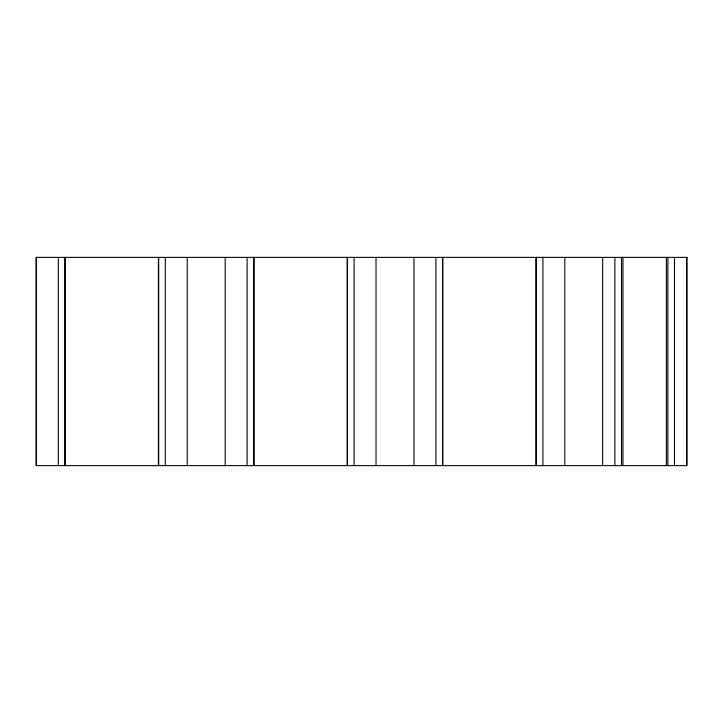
<?xml version="1.0" encoding="UTF-8"?>
<svg xmlns="http://www.w3.org/2000/svg" width="723" height="723" viewBox="0 0 723 723"><rect width="100%" height="100%" fill="white"/><g stroke="black" fill="none" stroke-linecap="round" stroke-linejoin="round"><path stroke-width="1.08" d="M686.714 257.379L686.714 465.621M674.505 257.379L674.505 465.621M667.88 257.379L667.88 465.621M666.416 257.379L666.416 465.621M622.955 257.379L622.955 465.621M621.5 257.379L621.5 465.621M614.875 257.379L614.875 465.621M602.666 257.379L602.666 465.621M564.817 257.379L564.817 465.621M542.892 257.379L542.892 465.621M536.267 257.379L536.267 465.621M535.996 257.379L535.996 465.621M442.792 257.379L442.792 465.621M442.521 257.379L442.521 465.621M435.897 257.379L435.897 465.621M413.972 257.379L413.972 465.621M376.023 257.379L376.023 465.621M354.098 257.379L354.098 465.621M347.474 257.379L347.474 465.621M347.203 257.379L347.203 465.621M253.999 257.379L253.999 465.621M253.728 257.379L253.728 465.621M247.103 257.379L247.103 465.621M225.178 257.379L225.178 465.621M187.23 257.379L187.23 465.621M165.305 257.379L165.305 465.621M158.68 257.379L158.68 465.621M158.409 257.379L158.409 465.621M65.206 257.379L65.206 465.621M64.934 257.379L64.934 465.621M58.31 257.379L58.31 465.621M36.385 257.379L36.385 465.621M686.85 257.379L36.15 257.379L36.15 465.621L686.85 465.621L686.85 257.379"/></g></svg>
